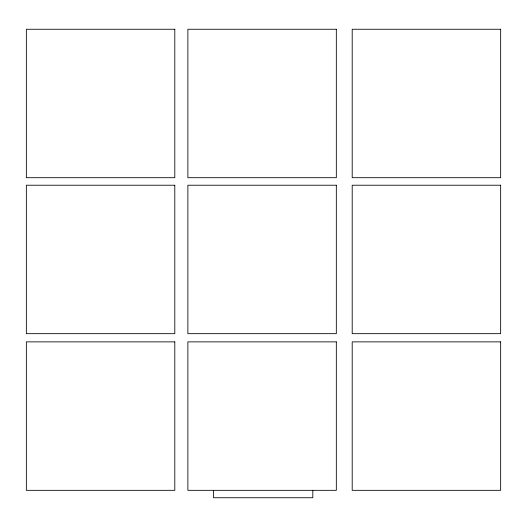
<?xml version="1.0" encoding="UTF-8"?>
<svg xmlns="http://www.w3.org/2000/svg" width="527" height="527" viewBox="0 0 527 527"><rect width="100%" height="100%" fill="white"/><g stroke="black" fill="none" stroke-linecap="round" stroke-linejoin="round"><path stroke-width="0.79" d="M312.821 490.327L312.821 497.745L213.507 497.745L213.507 490.327M174.799 29.255L26.35 29.255L26.35 177.704L174.799 177.704L174.799 29.255M336.325 29.255L187.875 29.255L187.875 177.704L336.325 177.704L336.325 29.255M500.65 29.255L352.201 29.255L352.201 177.704L500.65 177.704L500.65 29.255M174.799 185.221L26.35 185.221L26.35 333.67L174.799 333.67L174.799 185.221M336.325 185.221L187.875 185.221L187.875 333.67L336.325 333.67L336.325 185.221M500.65 185.221L352.201 185.221L352.201 333.67L500.65 333.67L500.65 185.221M174.799 341.871L26.35 341.871L26.35 490.327L174.799 490.327L174.799 341.871M336.325 341.871L187.875 341.871L187.875 490.327L336.325 490.327L336.325 341.871M500.65 341.871L352.201 341.871L352.201 490.327L500.65 490.327L500.65 341.871"/></g></svg>
